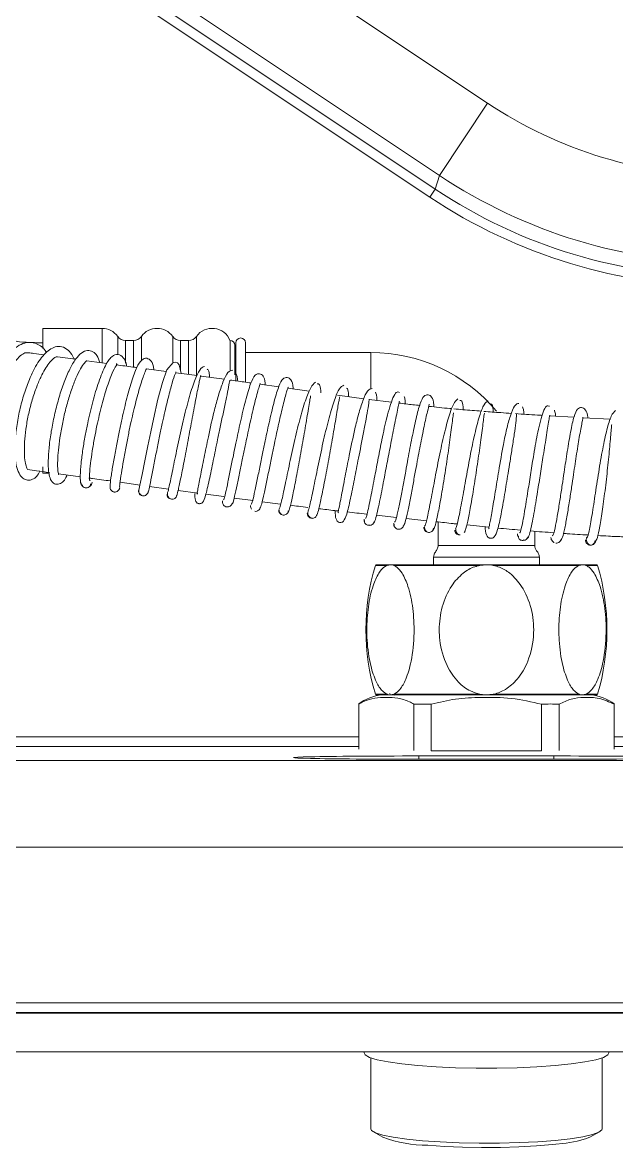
# Model space of a CAD drawing. Extents: x 14808 to 20058, y -13198 to -11680.
# Drawn here: x 14963.9 to 14994.7, y -12772.2 to -12713.9 of the extents above; entities that cross this region are included whole.
import ezdxf

# ---------------------------------------------------------------- set-up
doc = ezdxf.new("R2010")
doc.units = 0
doc.header["$LTSCALE"] = 7
doc.header["$MEASUREMENT"] = 0
doc.layers.get('0').update_dxf_attribs({"color": 2, "linetype": 'CONTINUOUS'})

# ---------------------------------------------------------------- blocks, each defined once
blk = doc.blocks.new('A$C52DF3C04')
at = {"color": 7, "linetype": 'Continuous', "lineweight": 15}
for p, q in [((56.279, 27.068), (45.687, 34.129)), ((44.439, 32.257), (55.031, 25.196)), ((55.031, 25.196), (56.279, 27.068)), ((55.031, 25.196), (54.923, 24.839)), ((54.923, 24.839), (54.784, 24.631)), ((46.282, 21.231), (44.75, 21.231)), ((44.75, 21.231), (44.75, 20.708)), ((47.1, 20.918), (46.892, 20.918)), ((48.527, 20.918), (48.319, 20.918)), ((49.6, 20.918), (49.6, 20.125)), ((49.725, 20.793), (49.725, 20.025)), ((49.75, 20.856), (49.75, 19.879)), ((50, 20.856), (50, 19.842)), ((45.594, 20.428), (45.126, 20.494)), ((49.75, 20.606), (49.725, 20.606)), ((53.25, 20.606), (50, 20.606)), ((46.41, 20.318), (45.887, 20.388)), ((47.949, 20.114), (47.432, 20.182)), ((49.456, 19.911), (48.84, 19.995)), ((50.864, 19.714), (50.374, 19.783)), ((51.656, 19.601), (51.098, 19.681)), ((53.07, 19.406), (52.388, 19.499)), ((53.787, 19.317), (53.208, 19.387)), ((58.519, 18.928), (57.887, 18.965)), ((59.462, 18.879), (58.75, 18.915)), ((44.75, 17.641), (44.75, 17.481)), ((44.75, 17.481), (44.924, 17.481)), ((45.149, 17.462), (45.721, 17.383)), ((46.75, 17.241), (47.267, 17.169)), ((47.515, 17.135), (48.008, 17.066)), ((48.255, 17.032), (48.766, 16.961)), ((48.974, 16.932), (49.439, 16.869)), ((49.707, 16.833), (50.201, 16.766)), ((50.435, 16.736), (50.91, 16.677)), ((53.399, 16.388), (53.916, 16.33)), ((51.702, 16.317), (51.742, 16.311)), ((54.165, 16.303), (54.696, 16.246)), ((55, 16.213), (55, 15.607)), ((55.742, 16.136), (56.317, 16.078)), ((55.531, 15.885), (55.566, 15.88)), ((57.5, 15.607), (57.5, 15.971)), ((58.841, 15.822), (58.849, 15.794)), ((54.875, 15.303), (54.875, 15.106)), ((57.625, 15.106), (57.625, 15.303)), ((53.394, 15.106), (53.694, 15.106)), ((53.672, 15.088), (53.76, 15.106)), ((56.074, 15.088), (53.848, 15.088)), ((53.868, 15.106), (56.076, 15.106)), ((56.074, 15.088), (56.25, 15.106)), ((56.424, 15.106), (58.632, 15.106)), ((58.652, 15.088), (56.426, 15.088)), ((58.652, 15.088), (58.74, 15.106)), ((58.806, 15.106), (59.106, 15.106)), ((53.694, 11.731), (53.394, 11.731)), ((53.734, 11.769), (53.756, 11.757)), ((53.848, 11.749), (53.76, 11.731)), ((53.848, 11.749), (56.074, 11.749)), ((53.857, 11.705), (53.857, 11.705)), ((56.076, 11.731), (53.868, 11.731)), ((56.426, 11.749), (56.25, 11.731)), ((58.632, 11.731), (56.424, 11.731)), ((56.426, 11.749), (58.652, 11.749)), ((58.828, 11.749), (58.74, 11.731)), ((59.106, 11.731), (58.806, 11.731)), ((52.938, 11.487), (52.938, 10.321)), ((54.819, 11.487), (54.369, 11.487)), ((54.369, 11.487), (54.369, 10.289)), ((54.819, 11.487), (54.819, 10.285)), ((57.681, 11.487), (57.681, 10.285)), ((58.131, 11.487), (58.131, 10.289)), ((59.563, 11.487), (59.563, 10.321)), ((54.819, 10.285), (57.681, 10.285)), ((109.323, 10.033), (3.177, 10.033)), ((58, 10.148), (54.5, 10.148)), ((54.5, 10.063), (58, 10.063)), ((8.973, 7.783), (103.527, 7.783)), ((9.069, 3.75), (103.431, 3.75)), ((103.431, 3.5), (9.069, 3.5)), ((103.5, 3.481), (9, 3.481)), ((105.625, 2.481), (6.875, 2.481)), ((53.075, 2.481), (53.075, 2.451)), ((59.425, 2.451), (59.425, 2.481)), ((53.25, 2.321), (53.25, 0.486)), ((59.25, 0.486), (59.25, 2.321)), ((53.322, 0.404), (53.566, 0.268)), ((58.934, 0.268), (59.178, 0.404))]:
    blk.add_line(p, q, dxfattribs=at)
at = {"color": 8, "linetype": 'Continuous', "lineweight": 15}
for p, q in [((45.821, 30.606), (54.784, 24.631)), ((54.923, 24.839), (46.272, 30.606)), ((46.282, 21.231), (46.282, 20.35)), ((46.689, 20.561), (46.689, 21.022)), ((47.303, 21.022), (47.303, 20.393)), ((48.116, 20.359), (48.116, 21.022)), ((48.73, 21.022), (48.73, 19.982)), ((46.892, 20.918), (46.892, 20.328)), ((47.1, 20.244), (47.1, 20.918)), ((48.319, 20.918), (48.319, 20.146)), ((48.527, 20.045), (48.527, 20.918)), ((53.25, 19.657), (53.25, 20.606)), ((57.5, 15.607), (55, 15.607)), ((57.625, 15.303), (54.875, 15.303)), ((53.672, 15.088), (53.37, 15.088)), ((59.13, 15.088), (58.828, 15.088)), ((53.37, 11.749), (53.672, 11.749)), ((58.828, 11.749), (59.13, 11.749)), ((52.938, 10.64), (17.912, 10.64)), ((107.14, 10.64), (59.563, 10.64)), ((17.915, 10.39), (52.938, 10.39)), ((59.563, 10.39), (107.14, 10.39)), ((54.5, 10.063), (54.5, 10.148)), ((58, 10.063), (58, 10.148))]:
    blk.add_line(p, q, dxfattribs=at)
at = {"color": 7, "linetype": 'Continuous', "lineweight": 15, "flags": 128}
for points in [[(48.336, 20.063), (48.282, 20.283), (48.236, 20.334), (48.181, 20.354), (48.124, 20.349), (47.964, 20.156), (47.85, 19.831), (47.733, 19.392), (47.613, 18.874), (47.544, 18.551), (47.469, 18.184), (47.392, 17.799), (47.322, 17.44), (47.266, 17.164), (47.235, 17.04), (47.235, 17.04)], [(53.075, 2.451), (53.101, 2.401), (53.214, 2.335), (53.415, 2.273), (53.697, 2.216), (54.053, 2.165), (54.472, 2.123), (54.942, 2.09), (55.45, 2.068), (55.981, 2.056), (56.519, 2.056), (57.05, 2.068), (57.558, 2.09), (58.028, 2.123), (58.447, 2.165), (58.803, 2.216), (59.085, 2.273), (59.286, 2.335), (59.399, 2.401), (59.425, 2.451)], [(54.59, 0.174), (54.181, 0.215), (53.835, 0.264), (53.563, 0.319), (53.372, 0.38), (53.269, 0.444), (53.25, 0.486)], [(59.25, 0.486), (59.244, 0.462), (59.166, 0.398), (58.999, 0.336), (58.749, 0.279), (58.422, 0.228), (58.03, 0.185), (57.584, 0.151), (57.097, 0.127), (56.584, 0.114), (56.061, 0.112), (55.544, 0.122), (55.049, 0.143), (54.59, 0.174)], [(58.934, 0.268), (58.822, 0.221), (58.606, 0.166), (58.315, 0.116), (57.958, 0.074), (57.546, 0.04), (57.092, 0.016), (56.611, 0.003), (56.118, 0), (55.63, 0.008), (55.161, 0.028), (54.728, 0.057)]]:
    blk.add_lwpolyline(points, dxfattribs=at)
at = {"color": 7, "linetype": 'Continuous', "lineweight": 15}
for centre, radius, start, end in [((46.282, 20.731), 0.5, 35.6853, 90), ((46.892, 21.168), 0.25, 215.6853, 270), ((47.1, 21.168), 0.25, 270, 324.3147), ((47.709, 20.731), 0.5, 35.6853, 144.3147), ((48.319, 21.168), 0.25, 215.6853, 270), ((48.527, 21.168), 0.25, 270, 324.3147), ((49.136, 20.731), 0.5, 22.0243, 144.3147), ((49.6, 20.793), 0.125, 0, 90), ((49.875, 20.856), 0.125, 0, 180), ((53.25, 16.356), 4.25, 39.9379, 90), ((58.945, 13.418), 5.82, 163.3294, 196.6706), ((53.394, 15.081), 0.025, 90, 163.3294), ((53.695, 15.083), 0.0229, 92.1854, 167.3233), ((53.869, 15.084), 0.0218, 93.7734, 169.7372), ((56.14, 15.092), 0.0655, 167.4676, 183.1582), ((56.36, 15.092), 0.0655, 356.8418, 12.5324), ((58.631, 15.084), 0.0218, 10.2628, 86.2266), ((58.805, 15.083), 0.0229, 12.6767, 87.8146), ((59.106, 15.081), 0.025, 16.6706, 90), ((53.555, 13.418), 5.82, 343.3294, 16.6706), ((53.653, 10.549), 1.187, 94.971, 127.323), ((53.394, 11.756), 0.025, 196.6706, 270), ((53.695, 11.754), 0.0229, 192.6767, 267.8146), ((53.869, 11.752), 0.0218, 190.2628, 266.2266), ((56.14, 11.745), 0.0655, 176.8418, 192.5324), ((56.36, 11.745), 0.0655, 347.4676, 3.1582), ((58.631, 11.752), 0.0218, 273.7734, 349.7372), ((58.805, 11.754), 0.0229, 272.1854, 347.3233), ((58.847, 10.549), 1.187, 52.6846, 85.029), ((59.106, 11.756), 0.025, 270, 343.3294), ((54.728, 3.361), 3.304, 249.4145, 270.0015)]:
    blk.add_arc(centre, radius, start, end, dxfattribs=at)
for centre, major_axis, ratio, start_param, end_param in [((62.519, 36.429), (3.26, 10.768), 0.999906, 2.847617, 3.435568), ((62.519, 36.429), (3.912, 12.922), 0.999938, 2.847617, 3.435568), ((62.411, 36.073), (3.912, 12.922), 0.999903, 2.847617, 3.435568), ((62.411, 36.073), (3.985, 13.161), 0.999906, 2.847617, 3.435568), ((54.5, 10.105), (3.25, 0), 0.013091, 1.570796, 4.712389), ((58, 10.105), (3.25, 0), 0.013091, 4.712389, 7.853982)]:
    blk.add_ellipse(centre, major_axis=major_axis, ratio=ratio, start_param=start_param, end_param=end_param, dxfattribs=at)
for points, knots in [([(44.75, 20.856), (44.603, 20.858), (44.333, 20.862), (43.897, 20.911), (43.502, 20.997), (43.185, 21.113), (42.918, 21.242), (42.688, 21.383), (42.428, 21.581), (42.164, 21.822), (41.886, 22.12), (41.598, 22.462), (41.154, 23.024), (40.543, 23.813), (39.763, 24.692), (38.96, 25.424), (38.256, 25.957), (37.524, 26.418), (36.725, 26.834), (35.794, 27.225), (34.704, 27.576), (33.5, 27.858), (32.21, 28.063), (30.797, 28.202), (29.225, 28.283), (27.502, 28.298), (25.698, 28.245), (23.909, 28.12), (22.243, 27.934), (20.772, 27.705), (19.627, 27.472), (18.748, 27.26), (18.071, 27.077), (17.437, 26.888), (16.821, 26.686), (16.17, 26.452), (15.528, 26.194), (14.896, 25.912), (14.312, 25.624), (13.772, 25.327), (13.353, 25.072), (13.076, 24.885), (12.953, 24.787), (12.913, 24.74), (12.915, 24.728), (12.917, 24.722)], [0, 0, 0, 0, 0.009565, 0.017466, 0.030406, 0.041174, 0.049364, 0.062119, 0.076989, 0.094777, 0.1143, 0.135311, 0.157578, 0.212347, 0.265924, 0.298766, 0.32845, 0.354698, 0.379952, 0.40757, 0.437039, 0.466255, 0.49546, 0.525602, 0.559442, 0.596715, 0.636226, 0.675953, 0.712392, 0.744424, 0.772658, 0.789632, 0.805557, 0.821013, 0.83605, 0.852149, 0.872159, 0.88956, 0.908868, 0.929751, 0.949629, 0.968036, 0.985126, 0.993231, 1, 1, 1, 1]), ([(44.838, 20.6), (44.836, 20.604), (44.781, 20.739), (44.623, 20.822), (44.415, 20.88), (44.226, 20.847), (44.035, 20.739), (43.845, 20.556), (43.662, 20.302), (43.492, 19.975), (43.346, 19.586), (43.232, 19.158), (43.164, 18.721), (43.145, 18.235), (43.205, 17.789), (43.359, 17.511), (43.546, 17.396), (43.73, 17.4), (43.885, 17.482), (43.969, 17.584), (44.001, 17.623)], [0, 0, 0, 0, 0.002511, 0.083359, 0.127219, 0.173834, 0.223108, 0.274994, 0.32947, 0.386418, 0.445473, 0.506702, 0.570153, 0.631395, 0.729254, 0.812245, 0.861599, 0.914906, 0.96767, 1, 1, 1, 1]), ([(45.557, 20.433), (45.556, 20.438), (45.526, 20.524), (45.438, 20.638), (45.292, 20.756), (45.064, 20.776), (44.811, 20.617), (44.588, 20.31), (44.411, 19.948), (44.273, 19.583), (44.155, 19.167), (44.071, 18.739), (44.025, 18.328), (44.019, 17.965), (44.051, 17.677), (44.12, 17.471), (44.218, 17.339), (44.353, 17.281), (44.478, 17.312), (44.587, 17.377), (44.645, 17.482), (44.671, 17.528)], [0, 0, 0, 0, 0.003073, 0.055051, 0.106715, 0.157123, 0.244209, 0.32823, 0.380244, 0.438834, 0.499106, 0.559362, 0.619749, 0.680334, 0.738568, 0.79141, 0.838926, 0.881973, 0.924451, 0.966798, 1, 1, 1, 1]), ([(43.594, 17.68), (43.569, 17.693), (43.511, 17.721), (43.436, 17.937), (43.402, 18.208), (43.397, 18.497), (43.428, 18.846), (43.5, 19.222), (43.604, 19.583), (43.732, 19.908), (43.876, 20.179), (44.023, 20.385), (44.161, 20.521), (44.283, 20.606), (44.347, 20.601), (44.377, 20.599)], [0, 0, 0, 0, 0.08612, 0.193843, 0.258864, 0.333557, 0.416848, 0.500014, 0.580922, 0.65935, 0.735217, 0.807703, 0.876265, 0.940823, 1, 1, 1, 1]), ([(44.348, 17.573), (44.337, 17.593), (44.317, 17.628), (44.277, 17.816), (44.263, 18.055), (44.275, 18.361), (44.316, 18.705), (44.386, 19.068), (44.483, 19.427), (44.597, 19.752), (44.747, 20.09), (44.926, 20.366), (45.073, 20.502), (45.117, 20.495), (45.126, 20.494)], [0, 0, 0, 0, 0.099356, 0.171514, 0.250649, 0.332208, 0.414094, 0.496124, 0.578206, 0.659646, 0.734253, 0.857761, 0.968944, 1, 1, 1, 1]), ([(44.782, 20.542), (44.691, 20.554), (44.552, 20.574), (44.423, 20.592), (44.377, 20.599)], [0, 0, 0, 0, 0.643415, 1, 1, 1, 1]), ([(46.221, 20.343), (46.2, 20.409), (46.16, 20.533), (46.047, 20.638), (45.895, 20.673), (45.742, 20.601), (45.591, 20.44), (45.443, 20.186), (45.298, 19.845), (45.167, 19.453), (45.057, 19.035), (44.972, 18.616), (44.913, 18.22), (44.884, 17.867), (44.89, 17.504), (44.934, 17.289), (45.062, 17.185), (45.245, 17.202), (45.317, 17.292), (45.372, 17.424), (45.375, 17.431)], [0, 0, 0, 0, 0.048766, 0.092322, 0.140069, 0.192753, 0.250306, 0.312318, 0.374382, 0.435471, 0.495709, 0.555267, 0.614211, 0.67266, 0.730792, 0.833332, 0.870555, 0.903327, 0.995447, 1, 1, 1, 1]), ([(46.919, 20.25), (46.919, 20.255), (46.904, 20.361), (46.853, 20.469), (46.697, 20.586), (46.511, 20.502), (46.367, 20.282), (46.197, 19.869), (46.04, 19.34), (45.924, 18.851), (45.841, 18.434), (45.78, 18.074), (45.733, 17.708), (45.713, 17.39), (45.724, 17.161), (45.764, 17.163), (45.785, 17.163)], [0, 0, 0, 0, 0.0036018, 0.076901, 0.1384132, 0.205316, 0.2942997, 0.3914053, 0.4826895, 0.5705154, 0.6223424, 0.6823189, 0.7505591, 0.8272814, 0.9126841, 1, 1, 1, 1]), ([(47.622, 20.157), (47.622, 20.158), (47.614, 20.276), (47.583, 20.366), (47.445, 20.481), (47.282, 20.408), (47.184, 20.23), (47.047, 19.867), (46.911, 19.373), (46.8, 18.898), (46.712, 18.481), (46.64, 18.117), (46.573, 17.74), (46.519, 17.407), (46.487, 17.159), (46.49, 17.137), (46.492, 17.126)], [0, 0, 0, 0, 0.000494, 0.086493, 0.143273, 0.199901, 0.285146, 0.382403, 0.475224, 0.565989, 0.619697, 0.68169, 0.751899, 0.830353, 0.917096, 1, 1, 1, 1]), ([(45.145, 17.44), (45.148, 17.44), (45.16, 17.437), (45.138, 17.497), (45.129, 17.638), (45.131, 17.86), (45.155, 18.147), (45.201, 18.48), (45.269, 18.841), (45.356, 19.209), (45.461, 19.563), (45.575, 19.879), (45.695, 20.139), (45.799, 20.307), (45.872, 20.387), (45.884, 20.388), (45.887, 20.388)], [0, 0, 0, 0, 0.019784, 0.083562, 0.159501, 0.239004, 0.319664, 0.401362, 0.483923, 0.567371, 0.651745, 0.736893, 0.822531, 0.905547, 0.980552, 1, 1, 1, 1]), ([(45.978, 17.296), (45.97, 17.289), (45.952, 17.274), (45.954, 17.44), (45.979, 17.709), (46.025, 18.04), (46.083, 18.379), (46.163, 18.78), (46.274, 19.255), (46.422, 19.756), (46.562, 20.131), (46.676, 20.306), (46.671, 20.297), (46.649, 20.331), (46.659, 20.289), (46.661, 20.285)], [0, 0, 0, 0, 0.06226, 0.154886, 0.239713, 0.316423, 0.384822, 0.444679, 0.54523, 0.648654, 0.75735, 0.856078, 0.92674, 0.991582, 1, 1, 1, 1]), ([(47.185, 20.215), (47.15, 20.219), (46.974, 20.242), (46.8, 20.266), (46.661, 20.285)], [0, 0, 0, 0, 0.197203, 1, 1, 1, 1]), ([(46.74, 17.119), (46.739, 17.129), (46.736, 17.147), (46.767, 17.379), (46.818, 17.697), (46.883, 18.061), (46.952, 18.416), (47.038, 18.825), (47.147, 19.291), (47.272, 19.755), (47.384, 20.084), (47.418, 20.152), (47.432, 20.182)], [0, 0, 0, 0, 0.102647, 0.212766, 0.312817, 0.402783, 0.482649, 0.552292, 0.668713, 0.786295, 0.90767, 1, 1, 1, 1]), ([(48.935, 20.246), (48.896, 20.227), (48.817, 20.188), (48.677, 19.88), (48.531, 19.418), (48.383, 18.832), (48.244, 18.199), (48.122, 17.604), (48.044, 17.224), (47.999, 17.025), (47.984, 16.98), (47.977, 16.957)], [0, 0, 0, 0, 0.111969, 0.228579, 0.348863, 0.472326, 0.598859, 0.728631, 0.861964, 0.930446, 1, 1, 1, 1]), ([(49.67, 20.146), (49.63, 20.142), (49.554, 20.133), (49.423, 19.867), (49.303, 19.515), (49.173, 19.036), (49.047, 18.468), (48.923, 17.86), (48.841, 17.448), (48.789, 17.184), (48.762, 17.035), (48.745, 16.953), (48.753, 16.941), (48.756, 16.937)], [0, 0, 0, 0, 0.122003, 0.232758, 0.331688, 0.419025, 0.56044, 0.670863, 0.787102, 0.848853, 0.91261, 0.971703, 1, 1, 1, 1]), ([(49.07, 19.963), (49.067, 20.006), (49.057, 20.15), (49.026, 20.165), (49.005, 20.175)], [0, 0, 0, 0, 0.297509, 1, 1, 1, 1]), ([(47.478, 16.985), (47.487, 17.015), (47.503, 17.072), (47.56, 17.359), (47.629, 17.715), (47.706, 18.099), (47.78, 18.465), (47.868, 18.875), (47.969, 19.322), (48.081, 19.751), (48.157, 20.019), (48.208, 20.105), (48.194, 20.106), (48.194, 20.106)], [0, 0, 0, 0, 0.119756, 0.229312, 0.328572, 0.417663, 0.496606, 0.56537, 0.679613, 0.791527, 0.903612, 0.998185, 1, 1, 1, 1]), ([(48.748, 20.007), (48.659, 20.019), (48.474, 20.045), (48.288, 20.069), (48.192, 20.082)], [0, 0, 0, 0, 0.480326, 1, 1, 1, 1]), ([(48.219, 16.898), (48.232, 16.941), (48.257, 17.027), (48.328, 17.365), (48.42, 17.835), (48.527, 18.403), (48.638, 18.993), (48.736, 19.513), (48.812, 19.903), (48.834, 19.976), (48.845, 20.014)], [0, 0, 0, 0, 0.111715, 0.2281, 0.348619, 0.472706, 0.599856, 0.729808, 0.862811, 1, 1, 1, 1]), ([(48.69, 16.949), (48.69, 16.945), (48.685, 16.826), (48.696, 16.772), (48.737, 16.711), (48.766, 16.695), (48.782, 16.69), (48.796, 16.687), (48.823, 16.685), (48.856, 16.694), (48.916, 16.738), (48.967, 16.887), (49.056, 17.262), (49.163, 17.786), (49.262, 18.271), (49.349, 18.684), (49.423, 19.033), (49.496, 19.377), (49.556, 19.67), (49.591, 19.861), (49.594, 19.879), (49.595, 19.887)], [0, 0, 0, 0, 0.003789, 0.095794, 0.122937, 0.131869, 0.135275, 0.138082, 0.140889, 0.153195, 0.180408, 0.272716, 0.385335, 0.487976, 0.583862, 0.639758, 0.703668, 0.775053, 0.853369, 0.938361, 1, 1, 1, 1]), ([(50.515, 19.763), (50.514, 19.779), (50.509, 19.895), (50.481, 19.966), (50.428, 20.034), (50.364, 20.06), (50.296, 20.05), (50.221, 19.994), (50.13, 19.81), (50.005, 19.386), (49.874, 18.828), (49.768, 18.329), (49.683, 17.916), (49.612, 17.569), (49.543, 17.227), (49.483, 16.944), (49.442, 16.775), (49.435, 16.79), (49.432, 16.795)], [0, 0, 0, 0, 0.012445, 0.091422, 0.119395, 0.13973, 0.161475, 0.193804, 0.289935, 0.401675, 0.502524, 0.595585, 0.649774, 0.71215, 0.782542, 0.86078, 0.946636, 1, 1, 1, 1]), ([(50.146, 19.815), (50.021, 19.833), (49.843, 19.858), (49.663, 19.882), (49.609, 19.89)], [0, 0, 0, 0, 0.6947611, 1, 1, 1, 1]), ([(49.8, 19.864), (49.796, 19.91), (49.786, 20.01), (49.765, 20.039), (49.755, 20.055)], [0, 0, 0, 0, 0.47123, 1, 1, 1, 1]), ([(51.234, 19.661), (51.234, 19.668), (51.231, 19.792), (51.203, 19.863), (51.149, 19.935), (51.086, 19.962), (51.017, 19.952), (50.947, 19.901), (50.863, 19.743), (50.752, 19.376), (50.631, 18.868), (50.528, 18.389), (50.442, 17.972), (50.368, 17.612), (50.294, 17.244), (50.225, 16.92), (50.171, 16.688), (50.155, 16.675), (50.147, 16.668)], [0, 0, 0, 0, 0.005114, 0.092385, 0.122113, 0.142559, 0.163, 0.192656, 0.279579, 0.381709, 0.477187, 0.568782, 0.622692, 0.684791, 0.754992, 0.833169, 0.919193, 1, 1, 1, 1]), ([(51.814, 19.835), (51.774, 19.799), (51.693, 19.726), (51.552, 19.368), (51.406, 18.871), (51.26, 18.268), (51.125, 17.642), (51.01, 17.078), (50.937, 16.743), (50.895, 16.586), (50.882, 16.564), (50.875, 16.554)], [0, 0, 0, 0, 0.112149, 0.229052, 0.349586, 0.473206, 0.599771, 0.729407, 0.862425, 0.930692, 1, 1, 1, 1]), ([(49.645, 16.673), (49.651, 16.67), (49.666, 16.664), (49.715, 16.855), (49.78, 17.15), (49.852, 17.498), (49.923, 17.846), (50.007, 18.256), (50.112, 18.747), (50.212, 19.185), (50.286, 19.478), (50.336, 19.655), (50.368, 19.762), (50.385, 19.802), (50.377, 19.804), (50.376, 19.804)], [0, 0, 0, 0, 0.083793, 0.191071, 0.287886, 0.374418, 0.450866, 0.517363, 0.629706, 0.74968, 0.814049, 0.880947, 0.944151, 0.993551, 1, 1, 1, 1]), ([(50.377, 16.574), (50.387, 16.585), (50.406, 16.607), (50.464, 16.85), (50.534, 17.177), (50.609, 17.544), (50.682, 17.903), (50.767, 18.316), (50.868, 18.789), (50.984, 19.274), (51.063, 19.597), (51.119, 19.707), (51.102, 19.708), (51.102, 19.708)], [0, 0, 0, 0, 0.110814, 0.218165, 0.315291, 0.402303, 0.479285, 0.546327, 0.658707, 0.77419, 0.895533, 0.998208, 1, 1, 1, 1]), ([(52.55, 19.759), (52.514, 19.739), (52.438, 19.7), (52.306, 19.39), (52.167, 18.926), (52.026, 18.339), (51.891, 17.705), (51.771, 17.111), (51.691, 16.732), (51.642, 16.534), (51.625, 16.49), (51.617, 16.468)], [0, 0, 0, 0, 0.112078, 0.228818, 0.349217, 0.472757, 0.599301, 0.728996, 0.862175, 0.930562, 1, 1, 1, 1]), ([(51.955, 19.559), (51.954, 19.58), (51.948, 19.69), (51.922, 19.797), (51.883, 19.795), (51.863, 19.794)], [0, 0, 0, 0, 0.10241, 0.534371, 1, 1, 1, 1]), ([(53.284, 19.67), (53.246, 19.665), (53.174, 19.656), (53.05, 19.387), (52.938, 19.033), (52.817, 18.551), (52.7, 17.982), (52.582, 17.375), (52.502, 16.964), (52.45, 16.701), (52.421, 16.553), (52.402, 16.468), (52.408, 16.454), (52.411, 16.449)], [0, 0, 0, 0, 0.121923, 0.232646, 0.331539, 0.41879, 0.55999, 0.670092, 0.78541, 0.846458, 0.90938, 0.967866, 1, 1, 1, 1]), ([(52.678, 19.459), (52.676, 19.508), (52.667, 19.659), (52.639, 19.674), (52.621, 19.684)], [0, 0, 0, 0, 0.325783, 1, 1, 1, 1]), ([(53.996, 19.57), (53.969, 19.582), (53.918, 19.603), (53.83, 19.45), (53.746, 19.215), (53.648, 18.86), (53.547, 18.4), (53.444, 17.872), (53.345, 17.35), (53.262, 16.915), (53.197, 16.597), (53.154, 16.403), (53.124, 16.297), (53.116, 16.313), (53.114, 16.319)], [0, 0, 0, 0, 0.095446, 0.182622, 0.261413, 0.331969, 0.448984, 0.536791, 0.624045, 0.737873, 0.804835, 0.878104, 0.957528, 1, 1, 1, 1]), ([(53.412, 19.363), (53.411, 19.367), (53.409, 19.439), (53.396, 19.524), (53.378, 19.558), (53.369, 19.576)], [0, 0, 0, 0, 0.030966, 0.510198, 1, 1, 1, 1]), ([(51.113, 16.478), (51.125, 16.504), (51.149, 16.557), (51.217, 16.854), (51.306, 17.294), (51.409, 17.849), (51.515, 18.448), (51.609, 18.991), (51.67, 19.364), (51.686, 19.455), (51.691, 19.484)], [0, 0, 0, 0, 0.121486, 0.247971, 0.378795, 0.513315, 0.651011, 0.791628, 0.935506, 1, 1, 1, 1]), ([(51.857, 16.402), (51.872, 16.444), (51.901, 16.531), (51.975, 16.87), (52.068, 17.341), (52.173, 17.911), (52.278, 18.503), (52.368, 19.02), (52.426, 19.365), (52.439, 19.43), (52.444, 19.453)], [0, 0, 0, 0, 0.119323, 0.243608, 0.372259, 0.504636, 0.640196, 0.778686, 0.9204, 1, 1, 1, 1]), ([(52.33, 16.507), (52.33, 16.488), (52.328, 16.353), (52.342, 16.286), (52.389, 16.224), (52.419, 16.207), (52.448, 16.199), (52.512, 16.201), (52.56, 16.25), (52.632, 16.404), (52.717, 16.781), (52.823, 17.302), (52.917, 17.788), (52.999, 18.202), (53.067, 18.552), (53.133, 18.898), (53.183, 19.19), (53.21, 19.372), (53.209, 19.391), (53.209, 19.398)], [0, 0, 0, 0, 0.014657, 0.106744, 0.134857, 0.144478, 0.151389, 0.158322, 0.196126, 0.288738, 0.400731, 0.503318, 0.59965, 0.655871, 0.720143, 0.791888, 0.87057, 0.955921, 1, 1, 1, 1]), ([(53.312, 16.182), (53.32, 16.178), (53.337, 16.168), (53.38, 16.305), (53.434, 16.526), (53.506, 16.868), (53.592, 17.318), (53.692, 17.841), (53.772, 18.252), (53.837, 18.581), (53.889, 18.842), (53.937, 19.079), (53.973, 19.256), (53.993, 19.35), (53.993, 19.335), (53.993, 19.33)], [0, 0, 0, 0, 0.069897, 0.157804, 0.237758, 0.30993, 0.430908, 0.522524, 0.613628, 0.669633, 0.73213, 0.800776, 0.875277, 0.955439, 1, 1, 1, 1]), ([(54.887, 19.195), (54.887, 19.211), (54.881, 19.345), (54.852, 19.421), (54.8, 19.489), (54.736, 19.515), (54.669, 19.503), (54.603, 19.451), (54.526, 19.292), (54.428, 18.922), (54.321, 18.41), (54.229, 17.927), (54.152, 17.509), (54.085, 17.148), (54.016, 16.78), (53.95, 16.457), (53.895, 16.227), (53.875, 16.214), (53.865, 16.208)], [0, 0, 0, 0, 0.0117933, 0.098752, 0.1278057, 0.147266, 0.1667358, 0.1957304, 0.2823604, 0.3846776, 0.4800044, 0.5711375, 0.6247124, 0.6864103, 0.7561077, 0.8336726, 0.9189294, 1, 1, 1, 1]), ([(54.519, 19.232), (54.461, 19.238), (54.281, 19.256), (54.103, 19.278), (53.982, 19.294)], [0, 0, 0, 0, 0.324492, 1, 1, 1, 1]), ([(54.088, 16.1), (54.101, 16.112), (54.127, 16.135), (54.188, 16.383), (54.256, 16.714), (54.326, 17.084), (54.393, 17.445), (54.47, 17.86), (54.561, 18.337), (54.661, 18.826), (54.726, 19.112), (54.763, 19.237), (54.763, 19.255), (54.763, 19.263)], [0, 0, 0, 0, 0.114755, 0.221869, 0.318706, 0.405384, 0.482038, 0.548764, 0.66067, 0.776017, 0.897556, 0.955379, 1, 1, 1, 1]), ([(54.147, 19.274), (54.145, 19.307), (54.139, 19.4), (54.127, 19.438), (54.119, 19.463)], [0, 0, 0, 0, 0.352616, 1, 1, 1, 1]), ([(55.507, 19.406), (55.47, 19.369), (55.393, 19.293), (55.265, 18.932), (55.134, 18.429), (55.006, 17.823), (54.886, 17.194), (54.781, 16.629), (54.711, 16.295), (54.668, 16.139), (54.652, 16.117), (54.644, 16.106)], [0, 0, 0, 0, 0.112336, 0.229444, 0.350159, 0.473871, 0.600427, 0.729954, 0.86276, 0.930873, 1, 1, 1, 1]), ([(56.294, 19.351), (56.259, 19.33), (56.187, 19.289), (56.067, 18.974), (55.945, 18.505), (55.823, 17.914), (55.706, 17.277), (55.6, 16.681), (55.527, 16.302), (55.478, 16.103), (55.459, 16.059), (55.449, 16.037)], [0, 0, 0, 0, 0.1122511, 0.2291776, 0.3497079, 0.4733213, 0.5998702, 0.7294784, 0.8624633, 0.9307154, 1, 1, 1, 1]), ([(55.65, 19.123), (55.649, 19.147), (55.641, 19.26), (55.614, 19.367), (55.58, 19.364), (55.562, 19.362)], [0, 0, 0, 0, 0.118887, 0.554772, 1, 1, 1, 1]), ([(57.093, 19.286), (57.056, 19.28), (56.985, 19.268), (56.873, 18.995), (56.775, 18.637), (56.672, 18.151), (56.575, 17.578), (56.476, 16.971), (56.39, 16.471), (56.338, 16.181), (56.31, 16.058), (56.314, 16.043), (56.316, 16.037)], [0, 0, 0, 0, 0.121904, 0.232597, 0.331446, 0.418633, 0.559654, 0.669405, 0.783516, 0.904782, 0.962417, 1, 1, 1, 1]), ([(56.428, 19.061), (56.424, 19.107), (56.411, 19.254), (56.385, 19.268), (56.367, 19.277)], [0, 0, 0, 0, 0.315505, 1, 1, 1, 1]), ([(55.353, 19.149), (55.335, 19.15), (55.135, 19.168), (54.935, 19.189), (54.754, 19.209)], [0, 0, 0, 0, 0.090997, 1, 1, 1, 1]), ([(54.879, 16.025), (54.893, 16.051), (54.922, 16.106), (54.991, 16.405), (55.074, 16.849), (55.166, 17.408), (55.257, 18.01), (55.333, 18.555), (55.379, 18.924), (55.39, 19.014), (55.394, 19.039)], [0, 0, 0, 0, 0.122729, 0.250419, 0.382401, 0.518024, 0.656731, 0.79826, 0.942988, 1, 1, 1, 1]), ([(56.121, 19.085), (56.039, 19.091), (55.801, 19.109), (55.563, 19.13), (55.407, 19.144)], [0, 0, 0, 0, 0.343007, 1, 1, 1, 1]), ([(55.689, 15.969), (55.705, 16.012), (55.738, 16.1), (55.809, 16.442), (55.893, 16.918), (55.984, 17.491), (56.07, 18.087), (56.141, 18.605), (56.184, 18.946), (56.193, 19.01), (56.196, 19.031)], [0, 0, 0, 0, 0.120751, 0.24648, 0.376541, 0.510266, 0.647126, 0.786859, 0.929768, 1, 1, 1, 1]), ([(56.897, 19.028), (56.806, 19.034), (56.566, 19.049), (56.327, 19.068), (56.179, 19.08)], [0, 0, 0, 0, 0.380073, 1, 1, 1, 1]), ([(56.213, 16.088), (56.213, 16.073), (56.219, 15.941), (56.24, 15.872), (56.294, 15.811), (56.326, 15.795), (56.355, 15.788), (56.418, 15.792), (56.474, 15.844), (56.545, 16.006), (56.626, 16.384), (56.717, 16.905), (56.797, 17.392), (56.866, 17.809), (56.922, 18.161), (56.974, 18.51), (57.013, 18.802), (57.03, 18.983), (57.028, 19.003), (57.027, 19.009)], [0, 0, 0, 0, 0.012054, 0.104149, 0.133542, 0.144095, 0.152043, 0.160033, 0.200107, 0.292701, 0.403385, 0.505497, 0.602086, 0.658554, 0.723096, 0.795112, 0.874059, 0.959645, 1, 1, 1, 1]), ([(57.695, 18.976), (57.654, 18.978), (57.424, 18.991), (57.194, 19.007), (57.005, 19.021)], [0, 0, 0, 0, 0.177666, 1, 1, 1, 1]), ([(57.884, 19.211), (57.857, 19.221), (57.805, 19.241), (57.724, 19.084), (57.65, 18.846), (57.567, 18.487), (57.484, 18.023), (57.4, 17.492), (57.318, 16.967), (57.248, 16.532), (57.191, 16.213), (57.15, 16.021), (57.12, 15.915), (57.109, 15.933), (57.105, 15.939)], [0, 0, 0, 0, 0.095344, 0.182429, 0.26111, 0.331554, 0.448332, 0.53592, 0.622935, 0.736323, 0.802936, 0.875748, 0.954566, 1, 1, 1, 1]), ([(57.227, 19.006), (57.221, 19.053), (57.208, 19.151), (57.19, 19.179), (57.18, 19.194)], [0, 0, 0, 0, 0.475072, 1, 1, 1, 1]), ([(57.287, 15.788), (57.299, 15.783), (57.325, 15.773), (57.374, 15.917), (57.427, 16.143), (57.492, 16.489), (57.567, 16.944), (57.649, 17.471), (57.715, 17.886), (57.768, 18.217), (57.809, 18.48), (57.846, 18.718), (57.875, 18.896), (57.89, 18.99), (57.89, 18.976), (57.89, 18.971)], [0, 0, 0, 0, 0.07984, 0.167333, 0.246829, 0.318507, 0.438506, 0.529287, 0.619503, 0.674954, 0.736812, 0.804743, 0.87843, 0.957705, 1, 1, 1, 1]), ([(58.878, 18.908), (58.878, 18.911), (58.866, 19.03), (58.836, 19.094), (58.78, 19.161), (58.716, 19.184), (58.649, 19.169), (58.585, 19.114), (58.516, 18.952), (58.434, 18.578), (58.347, 18.062), (58.274, 17.576), (58.212, 17.156), (58.157, 16.793), (58.099, 16.425), (58.041, 16.1), (57.988, 15.869), (57.963, 15.857), (57.951, 15.852)], [0, 0, 0, 0, 0.0022881, 0.0898991, 0.1192372, 0.138942, 0.1586575, 0.1879625, 0.2753999, 0.3786214, 0.4747495, 0.5666119, 0.6205855, 0.6827202, 0.7528585, 0.8308469, 0.9164813, 1, 1, 1, 1]), ([(58.043, 18.956), (58.041, 18.976), (58.032, 19.054), (58.02, 19.086), (58.011, 19.109)], [0, 0, 0, 0, 0.25262, 1, 1, 1, 1]), ([(59.594, 19.106), (59.558, 19.068), (59.484, 18.988), (59.371, 18.621), (59.261, 18.113), (59.157, 17.502), (59.061, 16.87), (58.974, 16.304), (58.912, 15.968), (58.868, 15.812), (58.849, 15.79), (58.84, 15.779)], [0, 0, 0, 0, 0.112602, 0.229946, 0.350854, 0.474682, 0.601228, 0.730613, 0.863156, 0.931092, 1, 1, 1, 1]), ([(58.168, 15.734), (58.185, 15.747), (58.218, 15.773), (58.279, 16.027), (58.34, 16.363), (58.4, 16.736), (58.455, 17.101), (58.518, 17.519), (58.59, 18.001), (58.668, 18.489), (58.738, 18.839), (58.749, 18.904), (58.753, 18.933)], [0, 0, 0, 0, 0.117645, 0.224731, 0.321438, 0.407922, 0.484359, 0.550863, 0.662353, 0.777251, 0.898326, 1, 1, 1, 1]), ([(59.073, 15.694), (59.09, 15.722), (59.124, 15.778), (59.189, 16.082), (59.261, 16.531), (59.334, 17.095), (59.402, 17.702), (59.456, 18.25), (59.487, 18.622), (59.495, 18.712), (59.497, 18.739)], [0, 0, 0, 0, 0.122777, 0.250417, 0.382265, 0.517626, 0.65592, 0.796898, 0.940968, 1, 1, 1, 1]), ([(44.348, 17.573), (44.427, 17.562), (44.611, 17.536), (44.807, 17.509), (44.92, 17.493)], [0, 0, 0, 0, 0.423534, 1, 1, 1, 1]), ([(45.74, 17.23), (45.741, 17.213), (45.744, 17.179), (45.773, 17.136), (45.815, 17.105), (45.867, 17.092), (45.922, 17.104), (45.972, 17.136), (46.012, 17.182), (46.023, 17.222), (46.029, 17.241)], [0, 0, 0, 0, 0.1241264, 0.2489249, 0.3742297, 0.4995889, 0.6250508, 0.7506025, 0.8756806, 1, 1, 1, 1]), ([(45.943, 17.352), (45.973, 17.348), (46.157, 17.323), (46.346, 17.297), (46.504, 17.275)], [0, 0, 0, 0, 0.162987, 1, 1, 1, 1]), ([(45.958, 17.13), (45.963, 17.136), (45.978, 17.153), (45.982, 17.18), (45.985, 17.197)], [0, 0, 0, 0, 0.366302, 1, 1, 1, 1]), ([(46.491, 17.128), (46.491, 17.12), (46.49, 17.104), (46.496, 17.072), (46.515, 17.036), (46.546, 17.008), (46.575, 16.994), (46.599, 16.988), (46.624, 16.988), (46.656, 16.995), (46.693, 17.014), (46.721, 17.045), (46.735, 17.075), (46.739, 17.091), (46.74, 17.099)], [0, 0, 0, 0, 0.062952, 0.125519, 0.250532, 0.375222, 0.437376, 0.49974, 0.562117, 0.624306, 0.74912, 0.874301, 0.936958, 1, 1, 1, 1]), ([(46.723, 17.052), (46.726, 17.059), (46.734, 17.072), (46.736, 17.087), (46.738, 17.095)], [0, 0, 0, 0, 0.466883, 1, 1, 1, 1]), ([(47.231, 17.028), (47.231, 17.02), (47.23, 17.004), (47.236, 16.972), (47.256, 16.936), (47.281, 16.908), (47.3, 16.903), (47.304, 16.901)], [0, 0, 0, 0, 0.153943, 0.308071, 0.618726, 0.931206, 1, 1, 1, 1]), ([(47.234, 17.033), (47.234, 17.024), (47.232, 17.008), (47.238, 16.975), (47.257, 16.938), (47.287, 16.909), (47.316, 16.894), (47.339, 16.888), (47.363, 16.887), (47.395, 16.893), (47.432, 16.912), (47.459, 16.942), (47.474, 16.971), (47.477, 16.987), (47.479, 16.995)], [0, 0, 0, 0, 0.063016, 0.125629, 0.250674, 0.375333, 0.437458, 0.49978, 0.562113, 0.62427, 0.749035, 0.874222, 0.93691, 1, 1, 1, 1]), ([(47.464, 16.952), (47.464, 16.952), (47.47, 16.959), (47.476, 16.975), (47.48, 16.991), (47.482, 16.999)], [0, 0, 0, 0, 0.029517, 0.515051, 1, 1, 1, 1]), ([(47.969, 16.933), (47.969, 16.918), (47.97, 16.886), (47.995, 16.845), (48.032, 16.813), (48.064, 16.807), (48.08, 16.804)], [0, 0, 0, 0, 0.245311, 0.495134, 0.74742, 1, 1, 1, 1]), ([(47.979, 16.957), (47.978, 16.94), (47.977, 16.905), (48, 16.858), (48.034, 16.821), (48.08, 16.8), (48.128, 16.801), (48.171, 16.821), (48.205, 16.855), (48.213, 16.885), (48.217, 16.9)], [0, 0, 0, 0, 0.125435, 0.250831, 0.375827, 0.499982, 0.624135, 0.749128, 0.874535, 1, 1, 1, 1]), ([(48.207, 16.874), (48.208, 16.874), (48.219, 16.887), (48.223, 16.906), (48.226, 16.924)], [0, 0, 0, 0, 0.035074, 1, 1, 1, 1]), ([(49.405, 16.762), (49.403, 16.744), (49.402, 16.724), (49.41, 16.707), (49.411, 16.706)], [0, 0, 0, 0, 0.925501, 1, 1, 1, 1]), ([(49.409, 16.734), (49.409, 16.718), (49.408, 16.687), (49.432, 16.646), (49.467, 16.616), (49.512, 16.601), (49.542, 16.609), (49.557, 16.612)], [0, 0, 0, 0, 0.20485, 0.409674, 0.613937, 0.816942, 1, 1, 1, 1]), ([(49.514, 16.605), (49.514, 16.605), (49.529, 16.598), (49.564, 16.604), (49.607, 16.621), (49.643, 16.655), (49.652, 16.685), (49.657, 16.7)], [0, 0, 0, 0, 0.000054, 0.253078, 0.505518, 0.755184, 1, 1, 1, 1]), ([(50.132, 16.639), (50.132, 16.622), (50.134, 16.588), (50.148, 16.554), (50.161, 16.542), (50.161, 16.542)], [0, 0, 0, 0, 0.482483, 0.9746179, 1, 1, 1, 1]), ([(51.166, 16.644), (51.236, 16.636), (51.387, 16.616), (51.539, 16.599), (51.621, 16.589)], [0, 0, 0, 0, 0.458381, 1, 1, 1, 1]), ([(50.242, 16.491), (50.242, 16.491), (50.258, 16.484), (50.293, 16.492), (50.337, 16.512), (50.373, 16.548), (50.382, 16.58), (50.387, 16.595)], [0, 0, 0, 0, 0.000049, 0.253088, 0.505558, 0.755234, 1, 1, 1, 1]), ([(50.865, 16.531), (50.865, 16.515), (50.866, 16.481), (50.891, 16.438), (50.928, 16.404), (50.961, 16.396), (50.977, 16.392)], [0, 0, 0, 0, 0.2444643, 0.4940658, 0.746679, 1, 1, 1, 1]), ([(50.876, 16.54), (50.875, 16.523), (50.874, 16.489), (50.896, 16.443), (50.931, 16.407), (50.976, 16.388), (51.025, 16.392), (51.067, 16.414), (51.101, 16.451), (51.108, 16.482), (51.112, 16.498)], [0, 0, 0, 0, 0.125353, 0.250706, 0.375744, 0.500034, 0.624318, 0.74934, 0.87467, 1, 1, 1, 1]), ([(51.068, 16.42), (51.069, 16.42), (51.085, 16.429), (51.108, 16.458), (51.118, 16.491), (51.123, 16.507)], [0, 0, 0, 0, 0.028753, 0.519423, 1, 1, 1, 1]), ([(51.604, 16.437), (51.605, 16.421), (51.606, 16.389), (51.632, 16.349), (51.67, 16.318), (51.703, 16.312), (51.719, 16.309)], [0, 0, 0, 0, 0.244031, 0.493535, 0.746321, 1, 1, 1, 1]), ([(51.62, 16.467), (51.619, 16.45), (51.618, 16.414), (51.64, 16.365), (51.674, 16.327), (51.719, 16.305), (51.766, 16.306), (51.808, 16.326), (51.841, 16.359), (51.848, 16.39), (51.852, 16.405)], [0, 0, 0, 0, 0.1252783, 0.2505631, 0.3755784, 0.499917, 0.6242757, 0.749339, 0.8746789, 1, 1, 1, 1]), ([(51.843, 16.377), (51.845, 16.38), (51.859, 16.395), (51.864, 16.417), (51.868, 16.435)], [0, 0, 0, 0, 0.159207, 1, 1, 1, 1]), ([(51.904, 16.557), (52.042, 16.54), (52.211, 16.52), (52.381, 16.501), (52.411, 16.498)], [0, 0, 0, 0, 0.819232, 1, 1, 1, 1]), ([(52.639, 16.472), (52.805, 16.453), (52.981, 16.434), (53.156, 16.414), (53.166, 16.413)], [0, 0, 0, 0, 0.945724, 1, 1, 1, 1]), ([(53.076, 16.288), (53.075, 16.269), (53.075, 16.244), (53.086, 16.224), (53.089, 16.219)], [0, 0, 0, 0, 0.772034, 1, 1, 1, 1]), ([(53.086, 16.251), (53.086, 16.235), (53.085, 16.204), (53.109, 16.163), (53.144, 16.135), (53.188, 16.121), (53.217, 16.13), (53.23, 16.134)], [0, 0, 0, 0, 0.206142, 0.412386, 0.61832, 0.823268, 1, 1, 1, 1]), ([(53.19, 16.126), (53.19, 16.126), (53.206, 16.119), (53.241, 16.124), (53.285, 16.142), (53.321, 16.176), (53.33, 16.206), (53.335, 16.221)], [0, 0, 0, 0, 0.000077, 0.254359, 0.507355, 0.756646, 1, 1, 1, 1]), ([(53.843, 16.175), (53.844, 16.157), (53.847, 16.122), (53.864, 16.086), (53.879, 16.073), (53.881, 16.071)], [0, 0, 0, 0, 0.45365, 0.918334, 1, 1, 1, 1]), ([(53.858, 16.162), (53.857, 16.145), (53.856, 16.112), (53.88, 16.068), (53.914, 16.036), (53.957, 16.02), (53.984, 16.027), (53.996, 16.03)], [0, 0, 0, 0, 0.209701, 0.419397, 0.628674, 0.836884, 1, 1, 1, 1]), ([(53.96, 16.025), (53.96, 16.025), (53.976, 16.019), (54.011, 16.027), (54.056, 16.048), (54.092, 16.085), (54.101, 16.117), (54.106, 16.134)], [0, 0, 0, 0, 0.000053, 0.254273, 0.507244, 0.756569, 1, 1, 1, 1]), ([(54.628, 16.079), (54.629, 16.062), (54.631, 16.028), (54.659, 15.985), (54.698, 15.951), (54.731, 15.944), (54.748, 15.941)], [0, 0, 0, 0, 0.243088, 0.492326, 0.74546, 1, 1, 1, 1]), ([(54.647, 16.09), (54.646, 16.072), (54.645, 16.037), (54.668, 15.991), (54.702, 15.955), (54.747, 15.937), (54.794, 15.942), (54.835, 15.966), (54.867, 16.004), (54.873, 16.036), (54.876, 16.053)], [0, 0, 0, 0, 0.1252716, 0.2505723, 0.3756624, 0.5001339, 0.624576, 0.7495942, 0.8748071, 1, 1, 1, 1]), ([(54.834, 15.969), (54.837, 15.971), (54.855, 15.981), (54.88, 16.013), (54.89, 16.047), (54.895, 16.064)], [0, 0, 0, 0, 0.090179, 0.550785, 1, 1, 1, 1]), ([(54.944, 16.219), (55.092, 16.203), (55.274, 16.182), (55.456, 16.164), (55.49, 16.161)], [0, 0, 0, 0, 0.811124, 1, 1, 1, 1]), ([(55.455, 16.038), (55.455, 16.019), (55.453, 15.981), (55.476, 15.931), (55.509, 15.891), (55.539, 15.88), (55.554, 15.874)], [0, 0, 0, 0, 0.250075, 0.500437, 0.7507, 1, 1, 1, 1]), ([(56.547, 16.055), (56.547, 16.055), (56.742, 16.035), (56.936, 16.019), (57.131, 16.003)], [0, 0, 0, 0, 0.00247, 1, 1, 1, 1]), ([(55.429, 15.998), (55.431, 15.982), (55.434, 15.95), (55.463, 15.91), (55.503, 15.88), (55.537, 15.876), (55.554, 15.874)], [0, 0, 0, 0, 0.24235, 0.491409, 0.744842, 1, 1, 1, 1]), ([(55.668, 15.938), (55.675, 15.945), (55.693, 15.966), (55.7, 15.995), (55.704, 16.014)], [0, 0, 0, 0, 0.336913, 1, 1, 1, 1]), ([(57.054, 15.902), (57.055, 15.882), (57.057, 15.849), (57.074, 15.822), (57.081, 15.812)], [0, 0, 0, 0, 0.59725, 1, 1, 1, 1]), ([(57.078, 15.857), (57.077, 15.841), (57.077, 15.809), (57.1, 15.769), (57.135, 15.741), (57.177, 15.731), (57.205, 15.742), (57.217, 15.746)], [0, 0, 0, 0, 0.207299, 0.414923, 0.622584, 0.82961, 1, 1, 1, 1]), ([(57.18, 15.735), (57.18, 15.735), (57.196, 15.729), (57.232, 15.735), (57.277, 15.754), (57.313, 15.79), (57.322, 15.822), (57.327, 15.838)], [0, 0, 0, 0, 0.000108, 0.25576, 0.509366, 0.758247, 1, 1, 1, 1]), ([(57.386, 15.98), (57.39, 15.98), (57.593, 15.962), (57.797, 15.948), (57.998, 15.934)], [0, 0, 0, 0, 0.015861, 1, 1, 1, 1]), ([(57.921, 15.814), (57.923, 15.796), (57.927, 15.759), (57.958, 15.714), (57.985, 15.686), (58.002, 15.68), (58.003, 15.68)], [0, 0, 0, 0, 0.318901, 0.647079, 0.981337, 1, 1, 1, 1]), ([(58.05, 15.665), (58.05, 15.665), (58.066, 15.659), (58.102, 15.669), (58.147, 15.692), (58.183, 15.731), (58.192, 15.766), (58.196, 15.782)], [0, 0, 0, 0, 0.000053, 0.255573, 0.50912, 0.758059, 1, 1, 1, 1]), ([(58.247, 15.915), (58.279, 15.913), (58.491, 15.897), (58.703, 15.886), (58.884, 15.876)], [0, 0, 0, 0, 0.150209, 1, 1, 1, 1]), ([(58.816, 15.747), (58.818, 15.729), (58.823, 15.694), (58.854, 15.651), (58.896, 15.619), (58.931, 15.614), (58.948, 15.611)], [0, 0, 0, 0, 0.241717, 0.490638, 0.744307, 1, 1, 1, 1]), ([(58.846, 15.76), (58.846, 15.742), (58.846, 15.706), (58.869, 15.659), (58.904, 15.624), (58.948, 15.607), (58.993, 15.615), (59.031, 15.641), (59.06, 15.681), (59.063, 15.715), (59.065, 15.732)], [0, 0, 0, 0, 0.125178, 0.250378, 0.375455, 0.500049, 0.624636, 0.749688, 0.874857, 1, 1, 1, 1]), ([(58.996, 15.621), (58.997, 15.621), (59.016, 15.625), (59.046, 15.65), (59.082, 15.691), (59.091, 15.728), (59.096, 15.746)], [0, 0, 0, 0, 0.019884, 0.353905, 0.681694, 1, 1, 1, 1]), ([(59.136, 15.861), (59.229, 15.856), (59.451, 15.842), (59.672, 15.833), (59.801, 15.829)], [0, 0, 0, 0, 0.419708, 1, 1, 1, 1]), ([(55, 15.607), (54.994, 15.574), (54.983, 15.51), (54.93, 15.439), (54.886, 15.373), (54.879, 15.326), (54.875, 15.303)], [0, 0, 0, 0, 0.292062, 0.576775, 0.791936, 1, 1, 1, 1]), ([(57.625, 15.303), (57.619, 15.332), (57.607, 15.392), (57.553, 15.46), (57.51, 15.53), (57.503, 15.581), (57.5, 15.607)], [0, 0, 0, 0, 0.264401, 0.543716, 0.768127, 1, 1, 1, 1]), ([(53.672, 11.749), (53.632, 11.772), (53.529, 11.833), (53.373, 12.08), (53.224, 12.526), (53.157, 13.011), (53.142, 13.528), (53.174, 14.02), (53.285, 14.53), (53.44, 14.88), (53.574, 15.039), (53.651, 15.077), (53.672, 15.088)], [0, 0, 0, 0, 0.059791, 0.151188, 0.274249, 0.436419, 0.499971, 0.641742, 0.783924, 0.887452, 0.969504, 1, 1, 1, 1]), ([(53.694, 15.106), (53.71, 15.106), (53.734, 15.106), (53.754, 15.106), (53.76, 15.106), (53.76, 15.106)], [0, 0, 0, 0, 0.699392, 0.983475, 1, 1, 1, 1]), ([(53.76, 15.106), (53.768, 15.106), (53.797, 15.105), (53.826, 15.095), (53.848, 15.088)], [0, 0, 0, 0, 0.256693, 1, 1, 1, 1]), ([(53.76, 15.106), (53.761, 15.106), (53.788, 15.106), (53.826, 15.106), (53.859, 15.106), (53.868, 15.106)], [0, 0, 0, 0, 0.0165224, 0.715828, 1, 1, 1, 1]), ([(53.848, 15.088), (53.876, 15.073), (53.952, 15.033), (54.088, 14.866), (54.242, 14.512), (54.354, 13.972), (54.389, 13.297), (54.324, 12.654), (54.181, 12.158), (54.022, 11.871), (53.906, 11.773), (53.851, 11.75), (53.848, 11.749)], [0, 0, 0, 0, 0.040251, 0.112325, 0.221432, 0.368786, 0.519538, 0.697281, 0.824707, 0.919739, 0.996307, 1, 1, 1, 1]), ([(56.074, 11.749), (55.993, 11.772), (55.787, 11.833), (55.476, 12.08), (55.177, 12.526), (55.044, 13.011), (55.014, 13.528), (55.078, 14.02), (55.299, 14.53), (55.61, 14.88), (55.878, 15.039), (56.032, 15.077), (56.074, 15.088)], [0, 0, 0, 0, 0.059791, 0.151188, 0.274249, 0.436419, 0.499971, 0.641742, 0.783924, 0.887452, 0.969504, 1, 1, 1, 1]), ([(56.076, 15.106), (56.116, 15.106), (56.174, 15.106), (56.232, 15.106), (56.249, 15.106), (56.25, 15.106)], [0, 0, 0, 0, 0.699392, 0.983475, 1, 1, 1, 1]), ([(56.25, 15.106), (56.265, 15.106), (56.324, 15.105), (56.382, 15.095), (56.426, 15.088)], [0, 0, 0, 0, 0.256693, 1, 1, 1, 1]), ([(56.25, 15.106), (56.251, 15.106), (56.292, 15.106), (56.35, 15.106), (56.408, 15.106), (56.424, 15.106)], [0, 0, 0, 0, 0.016522, 0.715828, 1, 1, 1, 1]), ([(56.426, 15.088), (56.481, 15.073), (56.634, 15.033), (56.905, 14.866), (57.214, 14.512), (57.437, 13.972), (57.507, 13.297), (57.378, 12.654), (57.092, 12.158), (56.774, 11.871), (56.542, 11.773), (56.431, 11.75), (56.426, 11.749)], [0, 0, 0, 0, 0.040251, 0.112325, 0.221432, 0.368786, 0.519538, 0.697281, 0.824707, 0.919739, 0.996307, 1, 1, 1, 1]), ([(58.652, 11.749), (58.611, 11.772), (58.508, 11.833), (58.353, 12.08), (58.203, 12.526), (58.137, 13.011), (58.122, 13.528), (58.154, 14.02), (58.265, 14.53), (58.42, 14.88), (58.554, 15.039), (58.631, 15.077), (58.652, 15.088)], [0, 0, 0, 0, 0.059791, 0.151188, 0.274249, 0.436419, 0.499971, 0.641742, 0.783924, 0.887452, 0.969504, 1, 1, 1, 1]), ([(58.632, 15.106), (58.656, 15.106), (58.69, 15.106), (58.728, 15.106), (58.739, 15.106), (58.74, 15.106)], [0, 0, 0, 0, 0.699392, 0.983475, 1, 1, 1, 1]), ([(58.74, 15.106), (58.747, 15.106), (58.777, 15.105), (58.806, 15.095), (58.828, 15.088)], [0, 0, 0, 0, 0.256693, 1, 1, 1, 1]), ([(58.74, 15.106), (58.74, 15.106), (58.755, 15.106), (58.775, 15.106), (58.799, 15.106), (58.806, 15.106)], [0, 0, 0, 0, 0.016522, 0.715828, 1, 1, 1, 1]), ([(58.828, 15.088), (58.855, 15.073), (58.932, 15.033), (59.067, 14.866), (59.222, 14.512), (59.334, 13.972), (59.368, 13.297), (59.304, 12.654), (59.161, 12.158), (59.002, 11.871), (58.886, 11.773), (58.83, 11.75), (58.828, 11.749)], [0, 0, 0, 0, 0.040251, 0.112325, 0.221432, 0.368786, 0.519538, 0.697281, 0.824707, 0.919739, 0.996307, 1, 1, 1, 1]), ([(52.938, 11.487), (52.978, 11.511), (53.114, 11.592), (53.355, 11.651), (53.653, 11.672), (53.953, 11.651), (54.194, 11.591), (54.33, 11.511), (54.369, 11.487)], [0, 0, 0, 0, 0.088195, 0.29262, 0.500005, 0.706801, 0.915714, 1, 1, 1, 1]), ([(53.76, 11.731), (53.738, 11.732), (53.708, 11.735), (53.679, 11.746), (53.672, 11.749)], [0, 0, 0, 0, 0.758812, 1, 1, 1, 1]), ([(53.76, 11.731), (53.76, 11.731), (53.745, 11.731), (53.725, 11.731), (53.701, 11.731), (53.694, 11.731)], [0, 0, 0, 0, 0.016522, 0.715828, 1, 1, 1, 1]), ([(53.868, 11.731), (53.844, 11.731), (53.81, 11.731), (53.772, 11.731), (53.761, 11.731), (53.76, 11.731)], [0, 0, 0, 0, 0.699392, 0.983475, 1, 1, 1, 1]), ([(54.819, 11.487), (55.028, 11.539), (55.453, 11.645), (56.153, 11.669), (56.905, 11.667), (57.421, 11.547), (57.681, 11.487)], [0, 0, 0, 0, 0.223298, 0.452774, 0.723633, 1, 1, 1, 1]), ([(56.25, 11.731), (56.205, 11.732), (56.146, 11.735), (56.088, 11.746), (56.074, 11.749)], [0, 0, 0, 0, 0.758812, 1, 1, 1, 1]), ([(56.25, 11.731), (56.249, 11.731), (56.208, 11.731), (56.15, 11.731), (56.092, 11.731), (56.076, 11.731)], [0, 0, 0, 0, 0.016522, 0.715828, 1, 1, 1, 1]), ([(56.424, 11.731), (56.384, 11.731), (56.326, 11.731), (56.268, 11.731), (56.251, 11.731), (56.25, 11.731)], [0, 0, 0, 0, 0.699392, 0.983475, 1, 1, 1, 1]), ([(58.131, 11.487), (58.236, 11.539), (58.448, 11.645), (58.798, 11.669), (59.174, 11.667), (59.432, 11.547), (59.563, 11.487)], [0, 0, 0, 0, 0.223298, 0.452774, 0.723633, 1, 1, 1, 1]), ([(58.74, 11.731), (58.739, 11.731), (58.712, 11.731), (58.674, 11.731), (58.641, 11.731), (58.632, 11.731)], [0, 0, 0, 0, 0.016522, 0.715828, 1, 1, 1, 1]), ([(58.74, 11.731), (58.717, 11.732), (58.688, 11.735), (58.659, 11.746), (58.652, 11.749)], [0, 0, 0, 0, 0.758812, 1, 1, 1, 1]), ([(58.806, 11.731), (58.79, 11.731), (58.766, 11.731), (58.746, 11.731), (58.74, 11.731), (58.74, 11.731)], [0, 0, 0, 0, 0.6993923, 0.9834747, 1, 1, 1, 1])]:
    blk.add_open_spline(points, degree=3, knots=knots, dxfattribs=at)
blk.add_open_spline([(58.131, 11.487), (58.056, 11.491), (57.906, 11.499), (57.756, 11.491), (57.681, 11.487)], degree=3, dxfattribs=at)

msp = doc.modelspace()

# ---------------------------------------------------------------- block references
at = {"xscale": 2, "yscale": 2, "zscale": 2}
msp.add_blockref('A$C52DF3C04', (14875.481, -12772.201), dxfattribs=at)

doc.saveas('drawing.dxf')
